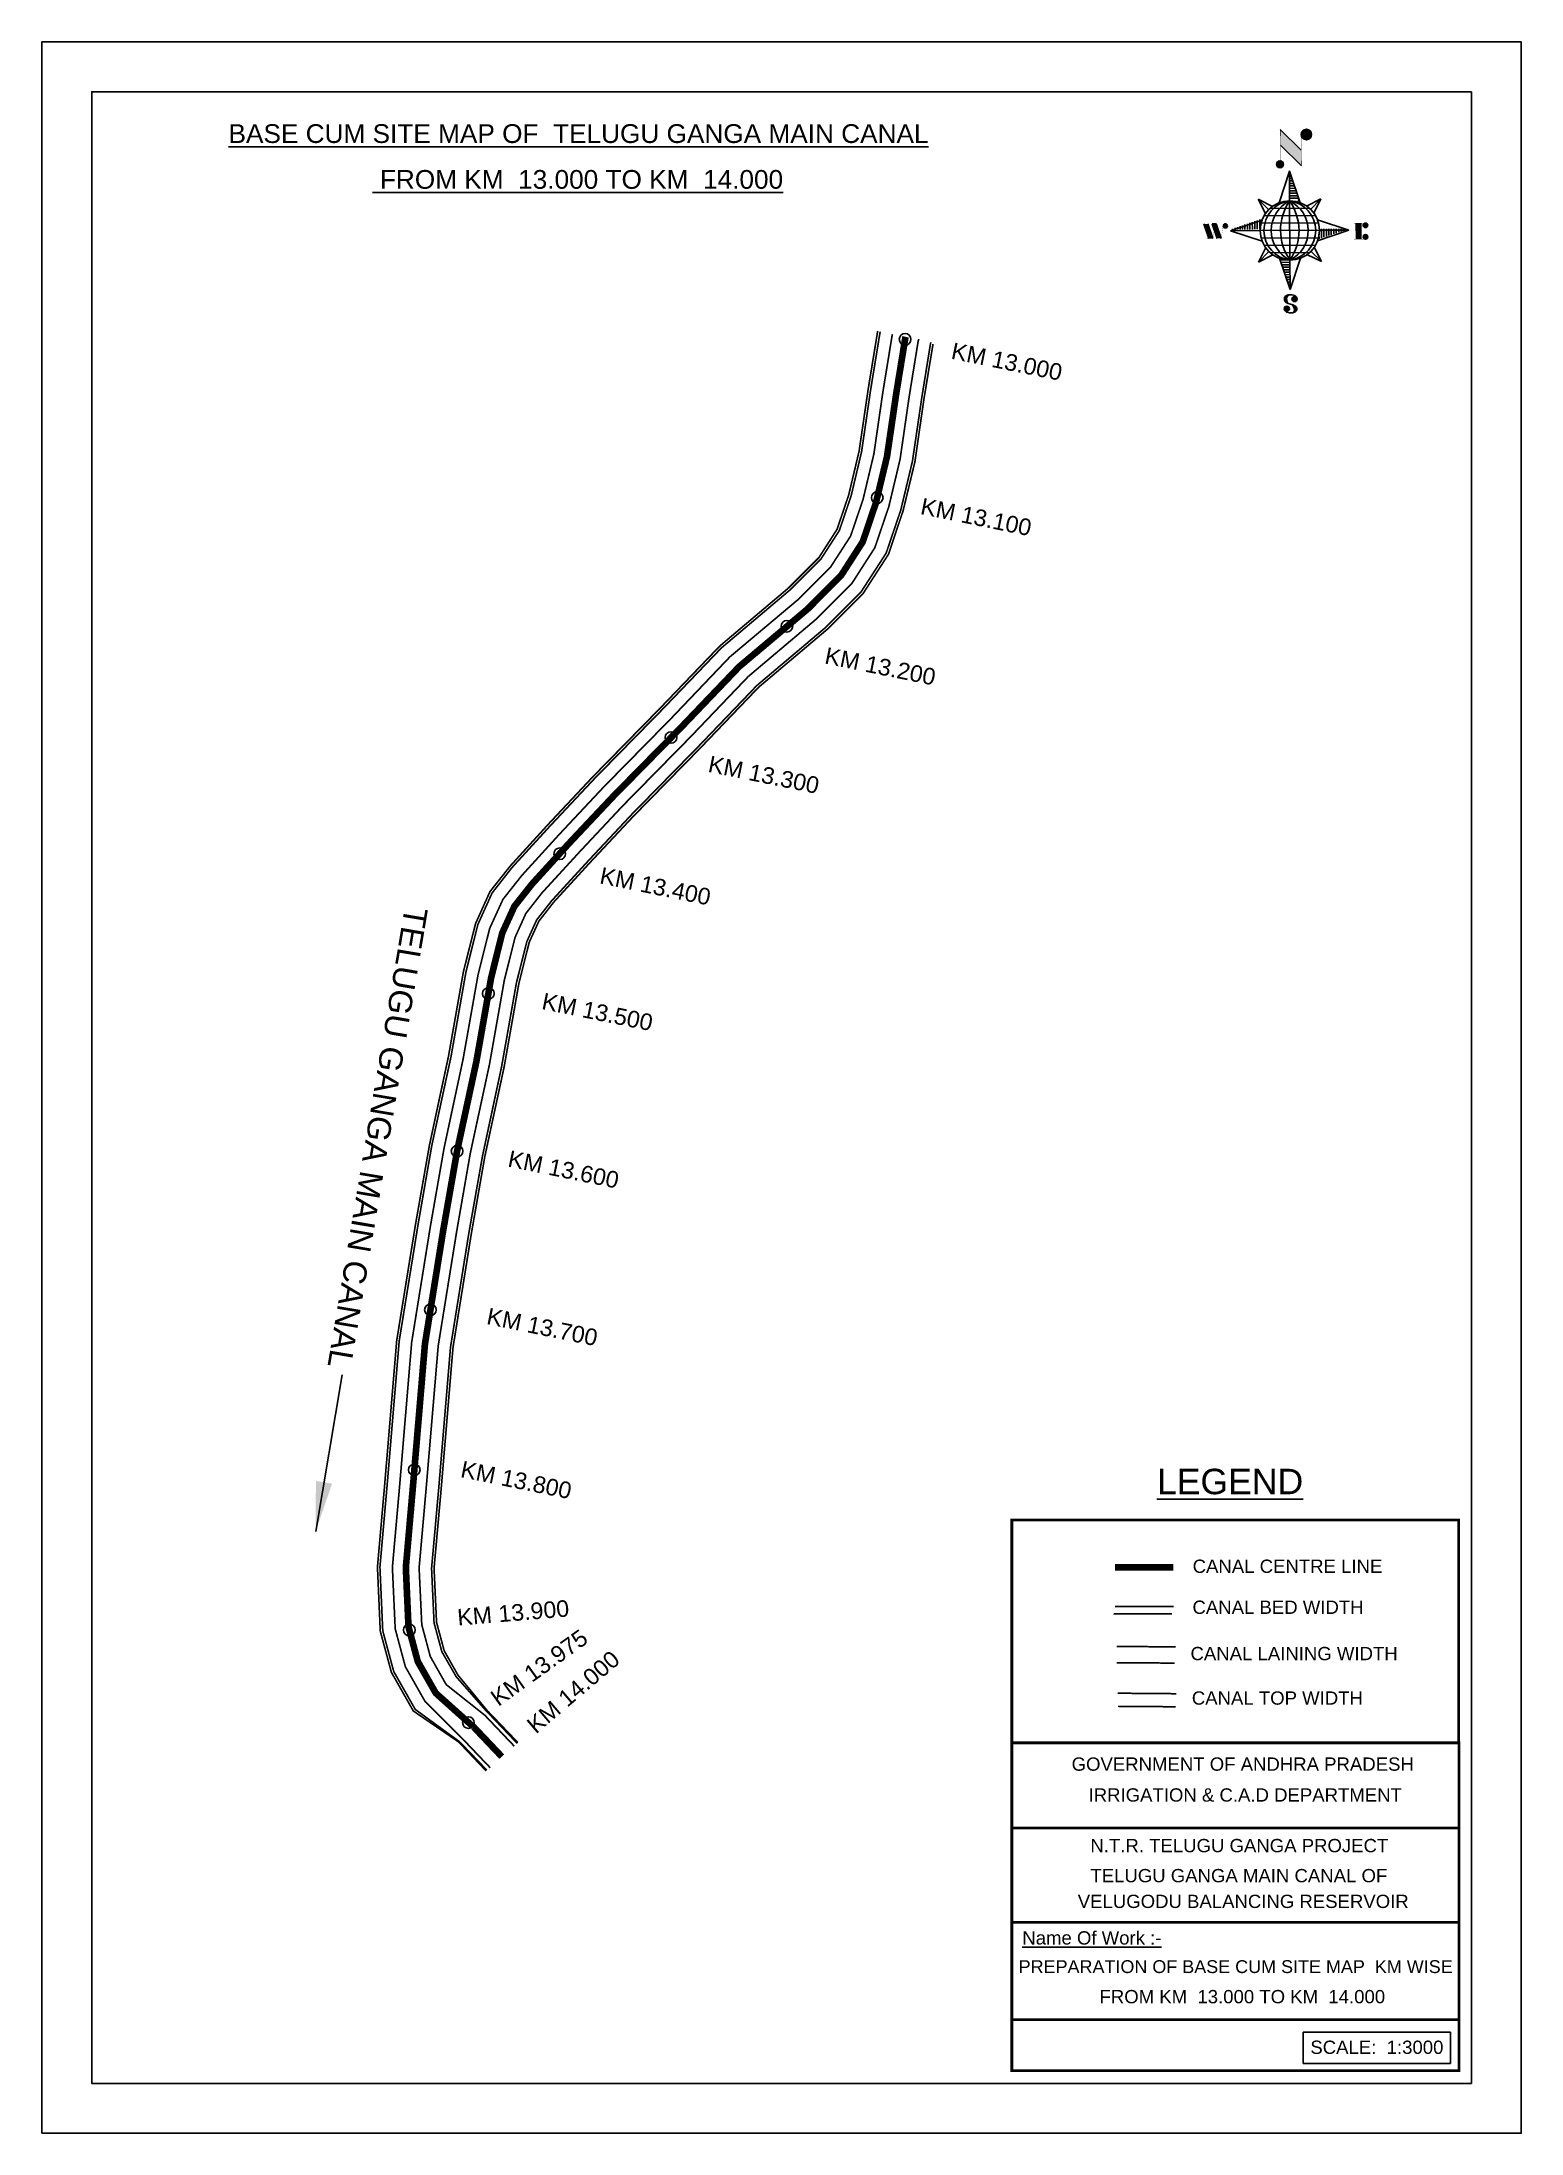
# Model space of a CAD drawing. Header units: inches. Extents: x 251442 to 252333, y 1734170 to 1735430.
import ezdxf

# ---------------------------------------------------------------- set-up
doc = ezdxf.new("R2010")
doc.units = ezdxf.units.IN
doc.header["$MEASUREMENT"] = 0
doc.header["$PDMODE"] = 32
doc.header["$PDSIZE"] = 7
for name, color, linetype in [('AQUADUCT', 1, 'Continuous'), ('bed with', 5, 'Continuous'), ('bord', 1, 'Continuous'), ('canal', 1, 'Continuous'), ('chainage', 7, 'Continuous'), ('FRAME 025', 7, 'Continuous'), ('lining', 4, 'Continuous'), ('TEXT', 7, 'Continuous'), ('top of bund', 1, 'Continuous'), ('V', 6, 'Continuous')]:
    doc.layers.add(name, color=color, linetype=linetype)
doc.styles.get("Standard").update_dxf_attribs({"font": 'arial.ttf'})
doc.dimstyles.get("Standard").update_dxf_attribs({"dimtxt": 0.18, "dimasz": 0.18, "dimexe": 0.18, "dimexo": 0.0625, "dimgap": 0.09, "dimtad": 0, "dimtih": 1, "dimtoh": 1, "dimdec": 4, "dimzin": 0, "dimdsep": 46, "dimtxsty": 'Standard', "dimcen": 0.09, "dimadec": 0, "dimazin": 0, "dimtfac": 1, "dimtdec": 4, "dimtofl": 0, "dimtmove": 0, "dimatfit": 3, "dimfxl": 1, "dimtolj": 1, "dimtzin": 0, "dimarcsym": 0})
pattern_1 = [(267.297113149, (-8720374.938, 50637915.138), (10.5367255337, -0.497431438), [])]
pattern_2 = [(357.297113149, (-8720374.938, 50637915.138), (0.497431438, 10.5367255337), [])]

# ---------------------------------------------------------------- blocks, each defined once
blk = doc.blocks.new('*X2')
at = {"color": 0, "linetype": 'Continuous'}
for p, q in [((6321.6, 240.5), (6322.3, 241.2)), ((6321.6, 240.3), (6322.3, 241)), ((6321.6, 240.1), (6322.3, 240.8)), ((6321.6, 239.9), (6322.4, 240.7)), ((6321.6, 239.8), (6322.4, 240.6)), ((6321.6, 239.6), (6322.5, 240.5)), ((6321.6, 239.4), (6322.5, 240.3)), ((6321.6, 239.2), (6322.6, 240.2)), ((6321.7, 239.1), (6322.6, 240.1)), ((6321.8, 240.8), (6322.4, 241.4)), ((6321.8, 239), (6322.7, 240)), ((6321.8, 239), (6322.8, 239.9)), ((6321.9, 238.9), (6322.9, 239.8)), ((6322, 238.8), (6323, 239.7)), ((6322.1, 241.3), (6322.4, 241.6)), ((6322.1, 238.7), (6323.1, 239.6)), ((6322.2, 238.6), (6323.1, 239.6)), ((6322.3, 238.5), (6323.2, 239.5)), ((6322.4, 238.5), (6323.3, 239.4)), ((6322.5, 238.4), (6323.4, 239.3)), ((6322.7, 238.4), (6323.6, 239.3)), ((6322.8, 238.3), (6323.7, 239.2)), ((6322.9, 238.3), (6323.8, 239.1)), ((6323.1, 238.2), (6323.9, 239.1)), ((6323.2, 238.2), (6324, 239)), ((6323.3, 238.2), (6324.2, 239)), ((6323.5, 238.1), (6324.3, 238.9)), ((6323.7, 238.1), (6324.4, 238.9)), ((6323.8, 238.1), (6324.6, 238.8)), ((6324.1, 238.2), (6324.7, 238.8)), ((6324.3, 238.3), (6324.9, 238.8)), ((6324.6, 238.3), (6325.1, 238.8)), ((6324.8, 238.4), (6325.2, 238.8)), ((6325.1, 238.5), (6325.4, 238.8)), ((6325.4, 238.6), (6325.6, 238.8))]:
    blk.add_line(p, q, dxfattribs=at)
blk = doc.blocks.new('*X1')
at = {"color": 0, "linetype": 'Continuous'}
for p, q in [((6324.4, 240.3), (6324.5, 240.4)), ((6324.6, 240.3), (6324.8, 240.5)), ((6324.7, 240.2), (6325, 240.5)), ((6324.8, 240.2), (6325.2, 240.6)), ((6325, 240.1), (6325.5, 240.6)), ((6325.1, 240.1), (6325.6, 240.6)), ((6325.2, 240), (6325.8, 240.6)), ((6325.3, 240), (6326, 240.6)), ((6325.4, 239.9), (6326.1, 240.6)), ((6325.5, 239.8), (6326.2, 240.5)), ((6325.6, 239.8), (6326.3, 240.5)), ((6325.7, 239.7), (6326.5, 240.4)), ((6325.9, 239.6), (6326.6, 240.3)), ((6326, 239.5), (6326.7, 240.3)), ((6326, 239.4), (6326.8, 240.2)), ((6326.1, 239.3), (6327, 240.2)), ((6326.2, 239.3), (6327.1, 240.1)), ((6326.3, 239.2), (6327.1, 240)), ((6326.4, 239.1), (6327.2, 239.9)), ((6326.5, 239), (6327.3, 239.8)), ((6326.5, 238.9), (6327.4, 239.7)), ((6326.6, 238.8), (6327.5, 239.6)), ((6326.7, 238.7), (6327.5, 239.5)), ((6326.8, 238.6), (6327.6, 239.4)), ((6326.8, 238.5), (6327.7, 239.3)), ((6326.8, 236.5), (6327.4, 237)), ((6326.9, 238.3), (6327.8, 239.2)), ((6326.9, 238.2), (6327.9, 239.1)), ((6326.9, 236.8), (6327.6, 237.4)), ((6327, 238.1), (6327.8, 239)), ((6327, 237.9), (6327.8, 238.8)), ((6327, 237.8), (6327.8, 238.6)), ((6327, 237.6), (6327.8, 238.4)), ((6327, 237.4), (6327.8, 238.2)), ((6327, 237.3), (6327.8, 238)), ((6327, 237.1), (6327.8, 237.9))]:
    blk.add_line(p, q, dxfattribs=at)
blk = doc.blocks.new('H')
at = {"layer": 'bord', "extrusion": (0.000427885, 0.004792, 0.999988)}
h = blk.add_hatch(dxfattribs=at)
h.set_pattern_fill('LINE', color=8, scale=84.387686, angle=-2.70289, style=0)
h.set_pattern_definition(pattern_2)
h.paths.add_polyline_path([(-492.5, 785.6, -0.090992), (-448, 775.2), (-486.5, 912)])
h = blk.add_hatch(dxfattribs=at)
h.set_pattern_fill('LINE', color=8, scale=84.387686, angle=-92.70289, style=0)
h.set_pattern_definition(pattern_1)
h.paths.add_polyline_path([(-624.9, 665.1, -0.090992), (-614.5, 709.6), (-751.3, 671.1)])
h = blk.add_hatch(dxfattribs=at)
h.set_pattern_fill('LINE', color=8, scale=84.387686, angle=-92.70289, style=0)
h.set_pattern_definition(pattern_1)
h.paths.add_polyline_path([(-245.6, 647.2), (-372, 653.2, -0.090992), (-382.4, 608.7)])
h = blk.add_hatch(dxfattribs=at)
h.set_pattern_fill('LINE', color=8, scale=84.387686, angle=-2.70289, style=0)
h.set_pattern_definition(pattern_2)
h.paths.add_polyline_path([(-504.4, 532.7, -0.090992), (-548.9, 543.1), (-510.4, 406.3)])
for p, q in [((-516.2, 1087.1, -1217.1), (-431.5, 994, -1216.7)), ((-519.4, 1020.4, -1216.8), (-434.7, 927.3, -1216.4)), ((-538.3, 773.7, -1215.6), (-487, 906.2, -1216.3)), ((-487, 906.2, -1216.3), (-493, 779.8, -1215.7)), ((-487, 906.2, -1216.3), (-448.5, 769.4, -1215.7)), ((-626.7, 793.8, -1215.7), (-566.8, 760.2, -1215.6)), ((-626.7, 793.8, -1215.7), (-584.1, 747, -1215.5)), ((-598.9, 731, -1215.4), (-626.7, 793.8, -1215.7)), ((-421.3, 753.3, -1215.6), (-358.5, 781.1, -1215.7)), ((-358.5, 781.1, -1215.7), (-405.3, 738.5, -1215.5)), ((-358.5, 781.1, -1215.7), (-392.1, 721.2, -1215.4)), ((-864.7, 700.9, -1215.1), (-846.9, 637.7, -1214.9)), ((-846.9, 700.1, -1215.1), (-829.1, 636.9, -1214.9)), ((-829.1, 699.2, -1215.2), (-811.3, 636, -1214.9)), ((-829.1, 699.2, -1215.2), (-811.3, 698.4, -1215.2)), ((-811.3, 698.4, -1215.2), (-793.5, 635.2, -1214.9)), ((-751.8, 665.3, -1215), (-615, 703.8, -1215.3)), ((-751.8, 665.3, -1215), (-625.4, 659.3, -1215)), ((-619.3, 614, -1214.8), (-751.8, 665.3, -1215)), ((-246.1, 641.4, -1215.1), (-382.9, 602.9, -1214.9)), ((-378.6, 692.6, -1215.3), (-246.1, 641.4, -1215.1)), ((-372.5, 647.4, -1215.1), (-246.1, 641.4, -1215.1)), ((-213.5, 669.3, -1215.3), (-216.7, 600.8, -1214.9)), ((-197.2, 599.9, -1214.9), (-193.9, 668.4, -1215.3)), ((-639.4, 525.6, -1214.4), (-605.8, 585.5, -1214.7)), ((-639.4, 525.6, -1214.4), (-592.6, 568.1, -1214.6)), ((-576.6, 553.3, -1214.6), (-639.4, 525.6, -1214.4)), ((-510.9, 400.5, -1213.9), (-549.4, 537.2, -1214.5)), ((-371.2, 512.9, -1214.5), (-431.1, 546.5, -1214.6)), ((-371.2, 512.9, -1214.5), (-413.8, 559.7, -1214.7)), ((-399, 575.7, -1214.7), (-371.2, 512.9, -1214.5)), ((-459.6, 533, -1214.5), (-510.9, 400.5, -1213.9)), ((-504.9, 526.9, -1214.5), (-510.9, 400.5, -1213.9))]:
    blk.add_line(p, q, dxfattribs=at)
at = {"layer": 'bord', "color": 8, "linetype": 'ByBlock', "extrusion": (0.000427885, 0.004792, 0.999988)}
for p, q in [((-386.5, 711.4, -1215.4), (-605.5, 721.7, -1215.4)), ((-410.8, 744.2, -1215.5), (-578.1, 752.1, -1215.5)), ((-493, 779.8, -1215.7), (-504.9, 526.9, -1214.5)), ((-372.5, 647.4, -1215.1), (-625.4, 659.3, -1215)), ((-378, 615.9, -1214.9), (-622.9, 627.5, -1214.9)), ((-375, 679.2, -1215.3), (-619.9, 690.7, -1215.2)), ((-392.4, 584.9, -1214.8), (-611.4, 595.3, -1214.7)), ((-419.8, 554.6, -1214.6), (-587.1, 562.5, -1214.6))]:
    blk.add_line(p, q, dxfattribs=at)
at = {"layer": 'bord', "extrusion": (0.000427885, 0.004792, 0.999988), "elevation": -1212.1}
for points, const_width in [([(-522, 959.6), (-515.7, 1092.9)], 1.61), ([(-434.2, 933.1), (-427.9, 1066.5)], 1.61), ([(-870.1, 707), (-846.4, 705.9)], 0.642), ([(-828.6, 642.7), (-855.2, 643.9)], 0.642), ([(-828.6, 642.7), (-821, 678)], 0.642), ([(-810.8, 641.8), (-784.1, 640.6)], 0.642), ([(-793, 641), (-781.6, 693.9)], 0.642), ([(-222.7, 675.6), (-173.8, 673.3)], 0.706), ([(-194.8, 644.8), (-185, 644.4)], 0.706), ([(-177.1, 604.8), (-226, 607.1)], 0.706)]:
    blk.add_lwpolyline(points, dxfattribs=dict(at, const_width=const_width))
for points, const_width in [([(-413.7, 1073.1, 1), (-397.6, 1057.7, 1)], 22.3), ([(-530.3, 949.5, 1), (-519.6, 939.3, 1)], 14.8), ([(-775.9, 696.6, 1), (-769.5, 690.4, 1)], 8.9), ([(-177.8, 666.9, 1), (-170.8, 660.1, 1)], 9.79), ([(-180.1, 618, 1), (-173.1, 611.2, 1)], 9.79), ([(-489.8, 361.7, 1), (-498.1, 369.1, 1)], 11.1), ([(-525.2, 321.6, 1), (-533.4, 328.9, 1)], 11.1)]:
    blk.add_lwpolyline(points, format="xyb", close=True, dxfattribs=dict(at, const_width=const_width))
for points in [[(-537, 317.4), (-530.7, 310.5), (-519.8, 306.8), (-504.9, 306.9), (-493.9, 310), (-486.3, 317.7), (-486.5, 325.8), (-490.6, 333.3), (-493.5, 336.2), (-502.8, 340.9), (-522.5, 347.3), (-530.4, 351.6), (-533.7, 354.6), (-537.4, 362.6), (-537, 373.4), (-530, 380.7), (-520, 384.1), (-503.5, 384.2), (-492.5, 379.9), (-487.1, 373.3)], [(-522.5, 347.6), (-526.2, 353.8), (-527.8, 360.6), (-527.9, 370.6), (-525.9, 375.5), (-521.3, 381.2), (-514.5, 384.4)], [(-504.9, 306.9), (-499, 312.4), (-497, 319.4), (-497.5, 326.5), (-501.2, 335.4), (-509.2, 343.2)]]:
    blk.add_lwpolyline(points, dxfattribs=at)
at = {"layer": 'bord', "extrusion": (0.000427885, 0.004792, 0.999988)}
for centre, radius in [((-405.6, 1065.4, -1212.1), 22.3), ((-525, 944.4, -1212.1), 14.8), ((-498.4, 659.1, -1212.1), 126.6), ((-772.7, 693.5, -1212.1), 8.9), ((-174.3, 663.5, -1212.1), 9.79), ((-176.6, 614.6, -1212.1), 9.79), ((-494, 365.4, -1212.1), 11.1), ((-529.3, 325.2, -1212.1), 11.1)]:
    blk.add_circle(centre, radius, dxfattribs=at)
at = {"layer": 'bord', "color": 8, "linetype": 'ByBlock', "extrusion": (0.000427885, 0.004792, 0.999988)}
for centre, radius, start, end in [((-481.5, 658.3, -1212.1), 127.7, 94.92536, 259.66906), ((-436.8, 656.2, -1212.1), 140.8, 113.28644, 241.30798), ((-315.9, 650.5, -1212.1), 222.3, 142.58916, 212.00526), ((-560.1, 662.1, -1212.1), 140.8, 293.28644, 61.30798), ((-681, 667.8, -1212.1), 222.3, 322.58916, 32.00526), ((-515.4, 659.9, -1212.1), 127.7, 274.92536, 79.66906)]:
    blk.add_arc(centre, radius, start, end, dxfattribs=at)
at = {"layer": 'bord', "extrusion": (0.000427885, 0.004792, 0.999988)}
for points in [[(-515.7, 1092.9, -1212.1), (-431, 999.8, -1212.1), (-518.9, 1026.2, -1212.1), (-434.2, 933.1, -1212.1)], [(-864.1, 706.7, -1212.1), (-846.4, 705.9, -1212.1), (-846.3, 643.5, -1212.1), (-828.6, 642.7, -1212.1)], [(-828.6, 705, -1212.1), (-810.8, 704.2, -1212.1), (-810.8, 641.8, -1212.1), (-793, 641, -1212.1)], [(-193.4, 674.2, -1212.1), (-196.6, 605.7, -1212.1), (-213, 675.1, -1212.1), (-216.2, 606.7, -1212.1)]]:
    blk.add_solid(points, dxfattribs=at)
at = {"layer": 'bord', "extrusion": (0.000427885, 0.004792, 0.999988), "xscale": 7.977342409717546, "yscale": 7.977342408231451, "zscale": 7.977342408476333, "rotation": 138.0840426661453}
for name, p in [('*X1', (38300.5, -31929.4, -1212.1)), ('*X2', (38314.4, -31950.9, -1212.1))]:
    blk.add_blockref(name, p, dxfattribs=at)

msp = doc.modelspace()

# ---------------------------------------------------------------- linework, layer by layer
at = {"linetype": 'ByBlock'}
for points in [[(251442.4, 1734169.7), (251442.4, 1735429.7), (252333.4, 1735429.7), (252333.4, 1734169.7)], [(252303.4, 1735399.7), (252303.4, 1734199.7), (251472.4, 1734199.7), (251472.4, 1735399.7)]]:
    msp.add_lwpolyline(points, close=True, dxfattribs=at)
for p in [(251962.3, 1735250.5), (251945.5, 1735155.1), (251891.1, 1735077.6), (251821.3, 1735010.6), (251754.3, 1734940.6), (251711.3, 1734856.4), (251692.5, 1734761.4), (251676.4, 1734665.8), (251666.7, 1734569.4), (251663.7, 1734472.9)]:
    msp.add_point(p)
at = {"color": 6}
msp.add_point((251699.3, 1734417.1), dxfattribs=at)
at = {"layer": 'bed with', "const_width": 1}
for points in [[(251954.7, 1735253.6), (251954.5, 1735252.9), (251948.9, 1735218.6), (251943.5, 1735181.4), (251937, 1735154.1), (251929.5, 1735132), (251917.5, 1735113.4), (251898.2, 1735094), (251856.8, 1735059.2), (251821.3, 1735022), (251780.7, 1734980.7), (251753.7, 1734951.9), (251731.4, 1734927.4), (251720.1, 1734913.1), (251712.1, 1734895.6), (251705.1, 1734867.7), (251696.1, 1734816.9), (251684.6, 1734763.1), (251676.3, 1734715.6), (251665.1, 1734646.1), (251657.9, 1734560.2), (251653.5, 1734510.6), (251655.2, 1734473.6), (251661.3, 1734450.8), (251673.2, 1734429.8), (251695.7, 1734407.4)], [(251970.6, 1735250.6), (251970.2, 1735249.5), (251964.8, 1735216.2), (251959.3, 1735178.3), (251952.5, 1735149.7), (251944.1, 1735125), (251930.1, 1735103.2), (251909.1, 1735082.2), (251867.9, 1735047.4), (251832.9, 1735010.8), (251792.3, 1734969.5), (251765.6, 1734941), (251743.6, 1734917), (251733.9, 1734904.6), (251727.4, 1734890.2), (251720.9, 1734864.3), (251712, 1734813.8), (251700.4, 1734760), (251692.2, 1734712.9), (251681.1, 1734644.1), (251673.9, 1734558.9), (251669.6, 1734510.3), (251671.2, 1734476.1), (251676.3, 1734457), (251685.9, 1734440), (251708.7, 1734421.9)], [(252123, 1734482.6), (252120.9, 1734482.7), (252088.1, 1734482.6), (252087.9, 1734482.7)], [(252124.1, 1734487), (252120.9, 1734487.1), (252088.8, 1734487.1)], [(251708.7, 1734421.9), (251709.3, 1734421.4), (251726.9, 1734402.9)], [(251695.7, 1734407.4), (251712.5, 1734389.8)]]:
    msp.add_lwpolyline(points, dxfattribs=at)
at = {"layer": 'canal', "color": 6, "const_width": 4}
for points in [[(252123.9, 1734510.7), (252121.3, 1734510.7), (252088.7, 1734510.7)], [(252088.7, 1734510.7), (252123.9, 1734510.7)]]:
    msp.add_lwpolyline(points, dxfattribs=at)
at = {"layer": 'FRAME 025', "lineweight": -3, "const_width": 1.64}
for points in [[(252026.6, 1734539.1), (252295.7, 1734539.1), (252295.7, 1734404.9), (252026.6, 1734404.9)], [(252026.6, 1734404.9), (252296, 1734404.9), (252296, 1734207.4), (252026.6, 1734207.4)]]:
    msp.add_lwpolyline(points, close=True, dxfattribs=at)
for points in [[(252026.6, 1734353.6), (252296, 1734353.6)], [(252026.6, 1734296.8), (252296, 1734296.8)], [(252026.6, 1734238.1), (252296, 1734238.1)]]:
    msp.add_lwpolyline(points, dxfattribs=at)
at = {"layer": 'lining', "const_width": 1}
for points in [[(251947.3, 1735255.1), (251947.2, 1735254.6), (251941.5, 1735219.8), (251936.1, 1735182.8), (251929.8, 1735156.2), (251922.7, 1735135.3), (251911.6, 1735118.1), (251893.1, 1735099.6), (251851.7, 1735064.6), (251815.9, 1735027.3), (251775.3, 1734985.9), (251748.2, 1734957), (251725.6, 1734932.3), (251713.6, 1734917), (251705, 1734898), (251697.8, 1734869.3), (251688.8, 1734818.3), (251677.2, 1734764.6), (251668.9, 1734716.8), (251657.6, 1734647), (251650.4, 1734560.9), (251646, 1734510.8), (251647.7, 1734472.4), (251654.3, 1734447.9), (251667.3, 1734425), (251693.9, 1734405.6)], [(251977.8, 1735248.7), (251977.6, 1735247.9), (251972.3, 1735215), (251966.7, 1735176.9), (251959.7, 1735147.6), (251950.9, 1735121.7), (251935.9, 1735098.5), (251914.2, 1735076.7), (251873, 1735041.9), (251838.2, 1735005.6), (251797.7, 1734964.3), (251771.1, 1734935.9), (251749.4, 1734912.2), (251740.4, 1734900.7), (251734.5, 1734887.7), (251728.2, 1734862.8), (251719.3, 1734812.4), (251707.8, 1734758.6), (251699.5, 1734711.7), (251688.5, 1734643.2), (251681.4, 1734558.2), (251677.1, 1734510.1), (251678.6, 1734477.2), (251683.3, 1734459.8), (251691.9, 1734444.8), (251710.4, 1734423.7)], [(252089.8, 1734463), (252114.5, 1734462.8), (252125.2, 1734462.7)], [(252089.8, 1734453.2), (252116.6, 1734453), (252124.6, 1734453)], [(251710.4, 1734423.7), (251711, 1734423.2), (251728.8, 1734404.5)], [(251693.9, 1734405.6), (251710.3, 1734388.5)]]:
    msp.add_lwpolyline(points, dxfattribs=at)
at = {"layer": 'top of bund', "const_width": 1}
for points in [[(251945.9, 1735255.5), (251945.7, 1735254.9), (251940, 1735220), (251934.6, 1735183.1), (251928.3, 1735156.6), (251921.3, 1735136), (251910.4, 1735119), (251892.1, 1735100.7), (251850.7, 1735065.7), (251814.8, 1735028.3), (251774.2, 1734986.9), (251747.1, 1734958), (251724.5, 1734933.2), (251712.3, 1734917.8), (251703.6, 1734898.5), (251696.3, 1734869.6), (251687.3, 1734818.6), (251675.8, 1734764.9), (251667.4, 1734717.1), (251656.1, 1734647.2), (251648.9, 1734561), (251644.5, 1734510.8), (251646.2, 1734472.2), (251652.9, 1734447.4), (251666.1, 1734424.1), (251693.6, 1734405.3)], [(251979.1, 1735247.6), (251979.1, 1735247.5), (251973.7, 1735214.8), (251968.2, 1735176.6), (251961.1, 1735147.2), (251952.3, 1735121), (251937.1, 1735097.5), (251915.2, 1735075.6), (251874, 1735040.8), (251839.3, 1735004.6), (251798.8, 1734963.3), (251772.2, 1734934.9), (251750.5, 1734911.2), (251741.7, 1734899.9), (251735.9, 1734887.2), (251729.7, 1734862.5), (251720.8, 1734812.1), (251709.2, 1734758.3), (251701, 1734711.4), (251690, 1734643), (251682.9, 1734558.1), (251678.6, 1734510.1), (251680.1, 1734477.5), (251684.7, 1734460.4), (251693, 1734445.7), (251710.8, 1734424.1)], [(252090.3, 1734434.8), (252114.9, 1734434.6), (252125.7, 1734434.5)], [(251710.7, 1734424.1), (251711.3, 1734423.6), (251729.1, 1734405)], [(252125.3, 1734426.6), (252117.4, 1734426.7), (252090.5, 1734426.9)], [(251693.6, 1734405.3), (251710, 1734388)]]:
    msp.add_lwpolyline(points, dxfattribs=at)
at = {"layer": 'V', "color": 6, "const_width": 4}
for points in [[(251962.6, 1735252), (251962.4, 1735251.2), (251956.9, 1735217.4), (251951.4, 1735179.8), (251944.7, 1735151.9), (251936.8, 1735128.5), (251923.8, 1735108.3), (251903.7, 1735088.1), (251862.4, 1735053.3), (251827.1, 1735016.4), (251786.5, 1734975.1), (251759.6, 1734946.5), (251737.5, 1734922.2), (251727, 1734908.9), (251719.7, 1734892.9), (251713, 1734866), (251704.1, 1734815.4), (251692.5, 1734761.6), (251684.2, 1734714.2), (251673.1, 1734645.1), (251665.9, 1734559.6), (251661.6, 1734510.5), (251663.2, 1734474.8), (251668.8, 1734453.9), (251679.6, 1734434.9), (251702.2, 1734414.6)], [(251702.2, 1734414.6), (251702.5, 1734414.4), (251719.4, 1734396.6)]]:
    msp.add_lwpolyline(points, dxfattribs=at)
at = {"layer": 'V', "color": 0}
msp.add_lwpolyline([(252202.1, 1734230.5), (252290.8, 1734230.5), (252290.8, 1734211.8), (252202.1, 1734211.8)], close=True, dxfattribs=at)

# ---------------------------------------------------------------- block references
at = {"layer": 'AQUADUCT', "color": 1, "xscale": 0.1408039184319789, "yscale": 0.1408039187081158, "zscale": 0.1408039184379445, "rotation": 3.078330572322649}
msp.add_blockref('H', (252269.1, 1735228, 170.9), dxfattribs=at)

# ---------------------------------------------------------------- texts
at = {"layer": 'chainage', "color": 0}
for s, rotation, p in [('KM 13.000', 348.5543, (251989.5, 1735238.9)), ('KM 13.100', 348.5543, (251971, 1735145.3)), ('KM 13.200', 348.5543, (251913.3, 1735055.3)), ('KM 13.300', 348.5543, (251843.1, 1734990)), ('KM 13.400', 348.5543, (251777.8, 1734922.8)), ('KM 13.500', 348.5543, (251742.9, 1734847.1)), ('KM 13.600', 348.5543, (251722.5, 1734752.2)), ('KM 13.700', 348.5543, (251709.7, 1734657.3)), ('KM 13.800', 348.5543, (251694, 1734565.1)), ('KM 13.900', 4.7552, (251693, 1734475.5)), ('KM 14.000', 40.3506, (251739.9, 1734409.9))]:
    msp.add_text(s, height=10, rotation=rotation, dxfattribs=at).set_placement(p)
at = {"layer": 'chainage', "color": 1}
msp.add_text('TELUGU GANGA MAIN CANAL', height=14.042, rotation=260.4465, dxfattribs=at).set_placement((251661.1, 1734909.3))
at = {"layer": 'chainage', "color": 0}
for s, height, p in [('%%ULEGEND', 15.34, (252114, 1734554.7)), ('CANAL CENTRE LINE', 8, (252135.5, 1734507.3)), ('CANAL BED WIDTH', 8, (252135.4, 1734482.6)), ('CANAL LAINING WIDTH', 8, (252134.2, 1734454.7)), ('CANAL TOP WIDTH', 8, (252135, 1734427.9)), ('GOVERNMENT OF ANDHRA PRADESH ', 8, (252062.6, 1734388.1)), ('IRRIGATION & C.A.D DEPARTMENT', 8, (252072.8, 1734369.5)), ('N.T.R. TELUGU GANGA PROJECT', 8, (252073.9, 1734339)), ('TELUGU GANGA MAIN CANAL OF', 8, (252073.9, 1734320.9)), (' VELUGODU BALANCING RESERVOIR', 8, (252063.2, 1734305.4)), ('%%UName Of Work :-', 8, (252032.9, 1734283.4)), ('PREPARATION OF BASE CUM SITE MAP  KM WISE', 7.743, (252030.7, 1734266.2)), (' FROM KM  13.000 TO KM  14.000', 8, (252076.3, 1734248)), ('SCALE:  1:3000', 8, (252206.4, 1734217.5))]:
    msp.add_text(s, height=height, dxfattribs=at).set_placement(p)
at = {"layer": 'chainage', "color": 6}
msp.add_text('KM 13.975', height=10, rotation=35.6025, dxfattribs=at).set_placement((251717.3, 1734426.5))
at = {"layer": 'TEXT', "color": 0}
for s, p in [('%%UBASE CUM SITE MAP OF  TELUGU GANGA MAIN CANAL', (251554.8, 1735368.8)), ('%%U FROM KM  13.000 TO KM  14.000', (251641.6, 1735341.2))]:
    msp.add_text(s, height=11.294, dxfattribs=at).set_placement(p)

# ---------------------------------------------------------------- leaders
at = {"layer": 'chainage', "color": 1}
msp.add_leader([(251607.3, 1734532.3), (251623.2, 1734626.7)], dimstyle='Standard', override={"dimasz": 30, "dimgap": 0.09, "dimtad": 0}, dxfattribs=at)

doc.saveas('drawing.dxf')
